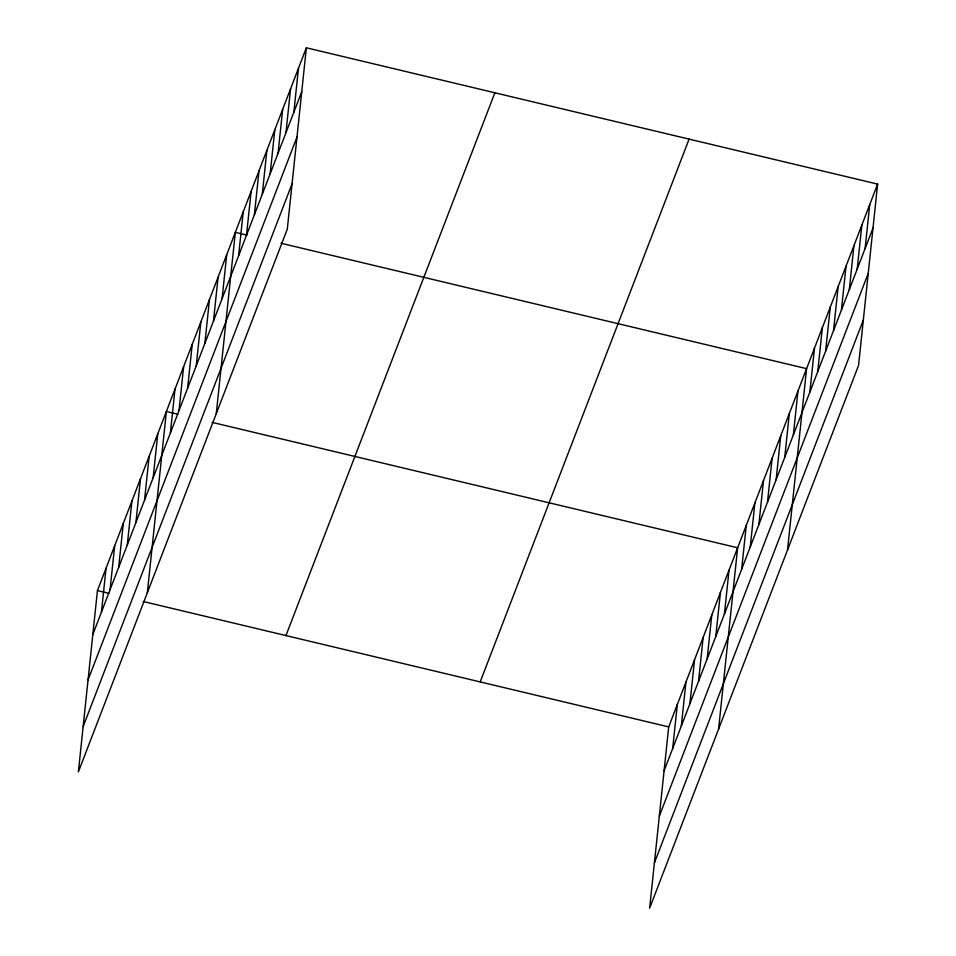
<?xml version="1.0" encoding="UTF-8"?>
<svg xmlns="http://www.w3.org/2000/svg" width="956" height="956" viewBox="0 0 956 956"><rect width="100%" height="100%" fill="white"/><g stroke="black" fill="none" stroke-linecap="round" stroke-linejoin="round"><path stroke-width="1.43" d="M306.362 47.8L97.44 590.593L78.38 771.898L287.302 229.105L306.362 47.8L877.62 184.102L858.56 365.407L649.638 908.2L668.698 726.895L877.62 184.102M101.444 612.139L106.056 568.199M110.059 589.756L114.672 545.804M118.675 567.362L123.288 523.422M127.291 544.968L131.916 501.028M135.907 522.585L140.532 478.633M144.523 500.191L149.148 456.251M153.151 477.797L157.764 433.857M147.332 592.768L166.38 411.474L177.804 414.199M170.383 433.02L174.996 389.08M178.999 410.638L183.624 366.686M187.615 388.244L192.24 344.303M196.231 365.849L200.856 321.909M204.859 343.467L209.472 299.515M213.475 321.073L218.088 277.132M222.091 298.678L226.703 254.738M216.271 413.649L235.331 232.344L246.756 235.08M238.606 255.79L243.218 211.838M246.493 235.284L251.117 191.343M254.392 214.777L259.004 170.837M262.279 194.271L266.891 150.331M270.166 173.765L274.79 129.825M278.065 153.259L282.677 109.319M285.952 132.753L290.576 88.812M293.851 112.246L298.463 68.306M672.689 748.452L677.314 704.5M681.317 726.058L685.93 682.118M689.933 703.664L694.546 659.724M698.549 681.281L703.162 637.329M707.165 658.887L711.79 614.947M715.781 636.493L720.406 592.553M724.409 614.111L729.022 570.17M718.589 729.081L737.638 547.776L212.089 422.373M741.641 569.334L746.254 525.382M750.257 546.94L754.882 502.999M758.873 524.545L763.497 480.605M767.489 502.163L772.113 458.211M776.117 479.769L780.729 435.828M784.733 457.374L789.345 413.434M793.349 434.992L797.961 391.04M787.529 549.963L806.589 368.658L281.028 243.254M809.863 392.091L814.476 348.151M817.75 371.585L822.375 327.645M825.637 351.079L830.262 307.139M833.536 330.573L838.149 286.633M841.423 310.067L846.048 266.127M849.322 289.56L853.935 245.62M857.209 269.066L861.834 225.114M865.108 248.56L869.721 204.608M92.816 634.533L301.738 91.74M88.06 679.859L296.981 137.078M83.148 726.56L292.07 183.779M285.952 635.573L494.873 92.78M480.187 681.915L689.097 139.122M664.073 770.835L872.995 228.054M659.317 816.173L868.239 273.38M654.406 862.874L863.328 320.081M97.44 590.593L108.864 593.317M143.137 601.491L668.698 726.895"/></g></svg>
